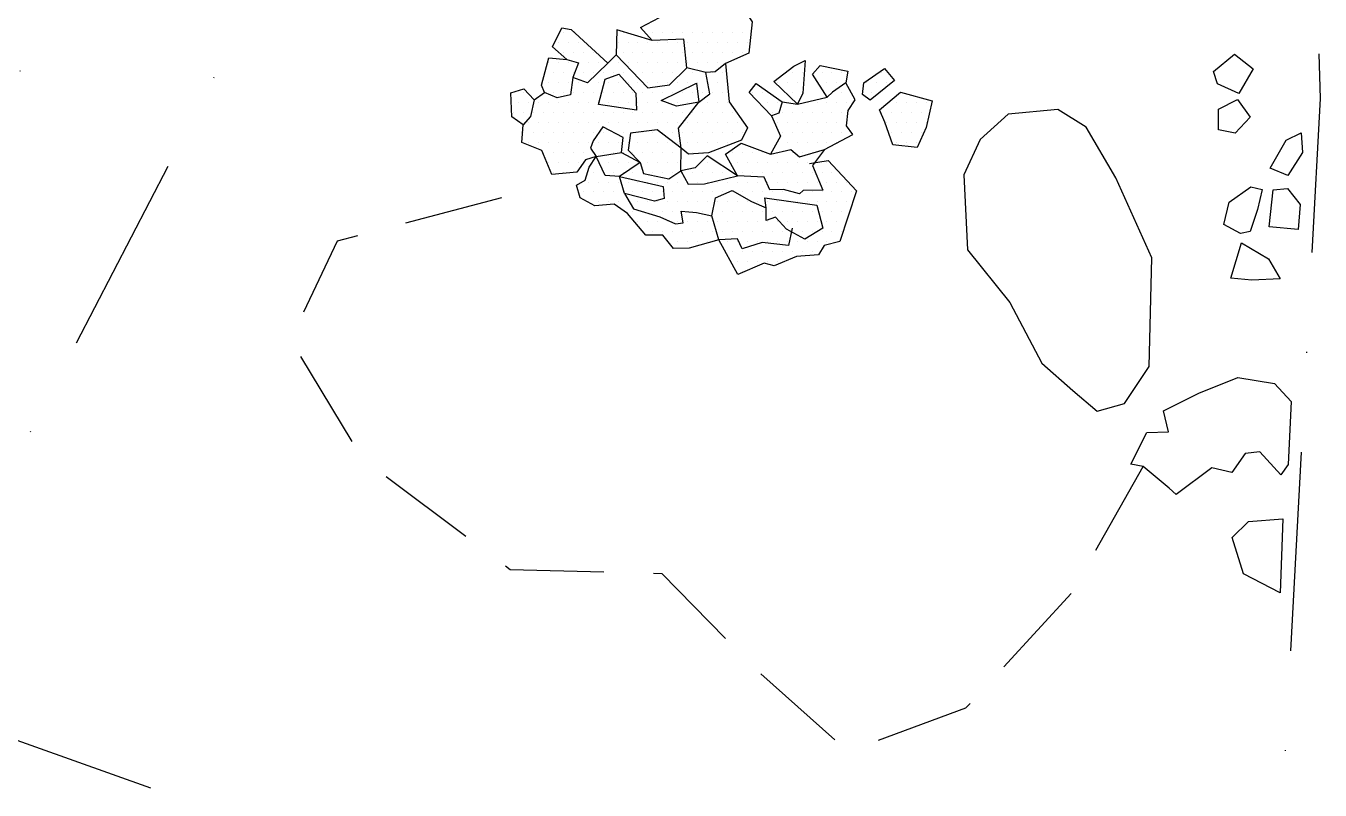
# Model space of a CAD drawing. Header units: metres. Extents: x -1260 to -954, y -1655 to -1169.
# Drawn here: x -1116.9 to -954.3, y -1483.9 to -1387.9 of the extents above; entities that cross this region are included whole.
import ezdxf

# ---------------------------------------------------------------- set-up
doc = ezdxf.new("R2010")
doc.units = ezdxf.units.M
doc.header["$LTSCALE"] = 25
doc.header["$MEASUREMENT"] = 0
doc.linetypes.add('GESTRICHELT', pattern=[0.75, 0.5, -0.25])
doc.linetypes.add('STRICHPUNKTX2', pattern=[2, 1, -0.5, 0, -0.5])
doc.layers.get('0').update_dxf_attribs({"linetype": 'CONTINUOUS'})
for name, color, linetype in [('BEFUND_UNSICHER', 1, 'GESTRICHELT'), ('GRABUNGSGRENZE', 3, 'STRICHPUNKTX2'), ('STEINE', 4, 'CONTINUOUS'), ('STEINESCHRAFF', 4, 'CONTINUOUS')]:
    doc.layers.add(name, color=color, linetype=linetype)

# ---------------------------------------------------------------- blocks, each defined once
blk = doc.blocks.new('*X16')
at = {"color": 0}
for p, q in [((-1050, -1390), (-1050, -1390)), ((-1049.375, -1388.75), (-1049.375, -1388.75)), ((-1048.75, -1390), (-1048.75, -1390)), ((-1048.125, -1388.75), (-1048.125, -1388.75)), ((-1047.5, -1390), (-1047.5, -1390)), ((-1042.5, -1390), (-1042.5, -1390)), ((-1041.875, -1388.75), (-1041.875, -1388.75)), ((-1041.25, -1390), (-1041.25, -1390)), ((-1040, -1390), (-1040, -1390)), ((-1038.75, -1390), (-1038.75, -1390)), ((-1038.125, -1388.75), (-1038.125, -1388.75)), ((-1037.5, -1390), (-1037.5, -1390)), ((-1036.875, -1388.75), (-1036.875, -1388.75)), ((-1036.25, -1390), (-1036.25, -1390)), ((-1035.625, -1388.75), (-1035.625, -1388.75)), ((-1035, -1390), (-1035, -1390)), ((-1034.375, -1388.75), (-1034.375, -1388.75)), ((-1033.75, -1390), (-1033.75, -1390)), ((-1033.125, -1388.75), (-1033.125, -1388.75)), ((-1032.5, -1390), (-1032.5, -1390)), ((-1031.875, -1388.75), (-1031.875, -1388.75)), ((-1031.25, -1390), (-1031.25, -1390)), ((-1030.625, -1388.75), (-1030.625, -1388.75)), ((-1030, -1390), (-1030, -1390)), ((-1029.375, -1388.75), (-1029.375, -1388.75)), ((-1028.75, -1390), (-1028.75, -1390)), ((-1028.125, -1388.75), (-1028.125, -1388.75)), ((-1027.5, -1390), (-1027.5, -1390)), ((-1026.875, -1388.75), (-1026.875, -1388.75)), ((-1026.25, -1390), (-1026.25, -1390)), ((-1049.375, -1391.25), (-1049.375, -1391.25)), ((-1048.125, -1391.25), (-1048.125, -1391.25)), ((-1046.875, -1391.25), (-1046.875, -1391.25)), ((-1045.625, -1391.25), (-1045.625, -1391.25)), ((-1041.875, -1391.25), (-1041.875, -1391.25)), ((-1040.625, -1391.25), (-1040.625, -1391.25)), ((-1039.375, -1391.25), (-1039.375, -1391.25)), ((-1038.125, -1391.25), (-1038.125, -1391.25)), ((-1036.875, -1391.25), (-1036.875, -1391.25)), ((-1035.625, -1391.25), (-1035.625, -1391.25)), ((-1034.375, -1391.25), (-1034.375, -1391.25)), ((-1033.125, -1391.25), (-1033.125, -1391.25)), ((-1031.875, -1391.25), (-1031.875, -1391.25)), ((-1030.625, -1391.25), (-1030.625, -1391.25)), ((-1029.375, -1391.25), (-1029.375, -1391.25)), ((-1028.125, -1391.25), (-1028.125, -1391.25)), ((-1026.875, -1391.25), (-1026.875, -1391.25)), ((-1051.25, -1392.5), (-1051.25, -1392.5)), ((-1050, -1392.5), (-1050, -1392.5)), ((-1048.75, -1392.5), (-1048.75, -1392.5)), ((-1047.5, -1392.5), (-1047.5, -1392.5)), ((-1046.25, -1392.5), (-1046.25, -1392.5)), ((-1045, -1392.5), (-1045, -1392.5)), ((-1041.25, -1392.5), (-1041.25, -1392.5)), ((-1040, -1392.5), (-1040, -1392.5)), ((-1038.75, -1392.5), (-1038.75, -1392.5)), ((-1037.5, -1392.5), (-1037.5, -1392.5)), ((-1036.25, -1392.5), (-1036.25, -1392.5)), ((-1035, -1392.5), (-1035, -1392.5)), ((-1033.75, -1392.5), (-1033.75, -1392.5)), ((-1032.5, -1392.5), (-1032.5, -1392.5)), ((-1031.25, -1392.5), (-1031.25, -1392.5)), ((-1030, -1392.5), (-1030, -1392.5)), ((-1028.75, -1392.5), (-1028.75, -1392.5)), ((-1051.25, -1395), (-1051.25, -1395)), ((-1050.625, -1393.75), (-1050.625, -1393.75)), ((-1050, -1395), (-1050, -1395)), ((-1049.375, -1393.75), (-1049.375, -1393.75)), ((-1048.75, -1395), (-1048.75, -1395)), ((-1048.125, -1393.75), (-1048.125, -1393.75)), ((-1046.875, -1393.75), (-1046.875, -1393.75)), ((-1045.625, -1393.75), (-1045.625, -1393.75)), ((-1043.75, -1395), (-1043.75, -1395)), ((-1042.5, -1395), (-1042.5, -1395)), ((-1039.375, -1393.75), (-1039.375, -1393.75)), ((-1038.75, -1395), (-1038.75, -1395)), ((-1038.125, -1393.75), (-1038.125, -1393.75)), ((-1037.5, -1395), (-1037.5, -1395)), ((-1036.875, -1393.75), (-1036.875, -1393.75)), ((-1036.25, -1395), (-1036.25, -1395)), ((-1035.625, -1393.75), (-1035.625, -1393.75)), ((-1030.625, -1393.75), (-1030.625, -1393.75)), ((-1030, -1395), (-1030, -1395)), ((-1029.375, -1393.75), (-1029.375, -1393.75)), ((-1022.5, -1395), (-1022.5, -1395)), ((-1021.25, -1395), (-1021.25, -1395)), ((-1020.625, -1393.75), (-1020.625, -1393.75)), ((-1020, -1395), (-1020, -1395)), ((-1019.375, -1393.75), (-1019.375, -1393.75)), ((-1016.875, -1393.75), (-1016.875, -1393.75)), ((-1016.25, -1395), (-1016.25, -1395)), ((-1015.625, -1393.75), (-1015.625, -1393.75)), ((-1015, -1395), (-1015, -1395)), ((-1014.375, -1393.75), (-1014.375, -1393.75)), ((-1011.25, -1395), (-1011.25, -1395)), ((-1010, -1395), (-1010, -1395)), ((-1009.375, -1393.75), (-1009.375, -1393.75)), ((-1008.75, -1395), (-1008.75, -1395)), ((-1055.625, -1396.25), (-1055.625, -1396.25)), ((-1054.375, -1396.25), (-1054.375, -1396.25)), ((-1050.625, -1396.25), (-1050.625, -1396.25)), ((-1049.375, -1396.25), (-1049.375, -1396.25)), ((-1044.375, -1396.25), (-1044.375, -1396.25)), ((-1043.125, -1396.25), (-1043.125, -1396.25)), ((-1041.875, -1396.25), (-1041.875, -1396.25)), ((-1040.625, -1396.25), (-1040.625, -1396.25)), ((-1034.375, -1396.25), (-1034.375, -1396.25)), ((-1033.125, -1396.25), (-1033.125, -1396.25)), ((-1030.625, -1396.25), (-1030.625, -1396.25)), ((-1029.375, -1396.25), (-1029.375, -1396.25)), ((-1025.625, -1396.25), (-1025.625, -1396.25)), ((-1024.375, -1396.25), (-1024.375, -1396.25)), ((-1020.625, -1396.25), (-1020.625, -1396.25)), ((-1019.375, -1396.25), (-1019.375, -1396.25)), ((-1015.625, -1396.25), (-1015.625, -1396.25)), ((-1014.375, -1396.25), (-1014.375, -1396.25)), ((-1010.625, -1396.25), (-1010.625, -1396.25)), ((-1006.875, -1396.25), (-1006.875, -1396.25)), ((-1055, -1397.5), (-1055, -1397.5)), ((-1053.75, -1397.5), (-1053.75, -1397.5)), ((-1043.75, -1397.5), (-1043.75, -1397.5)), ((-1042.5, -1397.5), (-1042.5, -1397.5)), ((-1041.25, -1397.5), (-1041.25, -1397.5)), ((-1036.25, -1397.5), (-1036.25, -1397.5)), ((-1035, -1397.5), (-1035, -1397.5)), ((-1033.75, -1397.5), (-1033.75, -1397.5)), ((-1032.5, -1397.5), (-1032.5, -1397.5)), ((-1031.25, -1397.5), (-1031.25, -1397.5)), ((-1030, -1397.5), (-1030, -1397.5)), ((-1028.75, -1397.5), (-1028.75, -1397.5)), ((-1023.75, -1397.5), (-1023.75, -1397.5)), ((-1022.5, -1397.5), (-1022.5, -1397.5)), ((-1020, -1397.5), (-1020, -1397.5)), ((-1018.75, -1397.5), (-1018.75, -1397.5)), ((-1017.5, -1397.5), (-1017.5, -1397.5)), ((-1016.25, -1397.5), (-1016.25, -1397.5)), ((-1015, -1397.5), (-1015, -1397.5)), ((-1013.75, -1397.5), (-1013.75, -1397.5)), ((-1007.5, -1397.5), (-1007.5, -1397.5)), ((-1006.25, -1397.5), (-1006.25, -1397.5)), ((-1005, -1397.5), (-1005, -1397.5)), ((-1003.75, -1397.5), (-1003.75, -1397.5)), ((-1055.625, -1398.75), (-1055.625, -1398.75)), ((-1054.375, -1398.75), (-1054.375, -1398.75)), ((-1033.75, -1400), (-1033.75, -1400)), ((-1033.125, -1398.75), (-1033.125, -1398.75)), ((-1032.5, -1400), (-1032.5, -1400)), ((-1031.875, -1398.75), (-1031.875, -1398.75)), ((-1031.25, -1400), (-1031.25, -1400)), ((-1030.625, -1398.75), (-1030.625, -1398.75)), ((-1030, -1400), (-1030, -1400)), ((-1029.375, -1398.75), (-1029.375, -1398.75)), ((-1028.75, -1400), (-1028.75, -1400)), ((-1028.125, -1398.75), (-1028.125, -1398.75)), ((-1027.5, -1400), (-1027.5, -1400)), ((-1023.125, -1398.75), (-1023.125, -1398.75)), ((-1022.5, -1400), (-1022.5, -1400)), ((-1021.875, -1398.75), (-1021.875, -1398.75)), ((-1021.25, -1400), (-1021.25, -1400)), ((-1020.625, -1398.75), (-1020.625, -1398.75)), ((-1020, -1400), (-1020, -1400)), ((-1019.375, -1398.75), (-1019.375, -1398.75)), ((-1018.75, -1400), (-1018.75, -1400)), ((-1018.125, -1398.75), (-1018.125, -1398.75)), ((-1017.5, -1400), (-1017.5, -1400)), ((-1016.875, -1398.75), (-1016.875, -1398.75)), ((-1016.25, -1400), (-1016.25, -1400)), ((-1015.625, -1398.75), (-1015.625, -1398.75)), ((-1015, -1400), (-1015, -1400)), ((-1014.375, -1398.75), (-1014.375, -1398.75)), ((-1009.375, -1398.75), (-1009.375, -1398.75)), ((-1008.75, -1400), (-1008.75, -1400)), ((-1008.125, -1398.75), (-1008.125, -1398.75)), ((-1007.5, -1400), (-1007.5, -1400)), ((-1006.875, -1398.75), (-1006.875, -1398.75)), ((-1006.25, -1400), (-1006.25, -1400)), ((-1005.625, -1398.75), (-1005.625, -1398.75)), ((-1005, -1400), (-1005, -1400)), ((-1004.375, -1398.75), (-1004.375, -1398.75)), ((-1003.75, -1400), (-1003.75, -1400)), ((-1044.375, -1401.25), (-1044.375, -1401.25)), ((-1043.125, -1401.25), (-1043.125, -1401.25)), ((-1039.375, -1401.25), (-1039.375, -1401.25)), ((-1038.125, -1401.25), (-1038.125, -1401.25)), ((-1034.375, -1401.25), (-1034.375, -1401.25)), ((-1033.125, -1401.25), (-1033.125, -1401.25)), ((-1031.875, -1401.25), (-1031.875, -1401.25)), ((-1030.625, -1401.25), (-1030.625, -1401.25)), ((-1029.375, -1401.25), (-1029.375, -1401.25)), ((-1028.125, -1401.25), (-1028.125, -1401.25)), ((-1026.875, -1401.25), (-1026.875, -1401.25)), ((-1021.875, -1401.25), (-1021.875, -1401.25)), ((-1020.625, -1401.25), (-1020.625, -1401.25)), ((-1019.375, -1401.25), (-1019.375, -1401.25)), ((-1018.125, -1401.25), (-1018.125, -1401.25)), ((-1016.875, -1401.25), (-1016.875, -1401.25)), ((-1015.625, -1401.25), (-1015.625, -1401.25)), ((-1014.375, -1401.25), (-1014.375, -1401.25)), ((-1008.125, -1401.25), (-1008.125, -1401.25)), ((-1006.875, -1401.25), (-1006.875, -1401.25)), ((-1005.625, -1401.25), (-1005.625, -1401.25)), ((-1004.375, -1401.25), (-1004.375, -1401.25)), ((-1045, -1402.5), (-1045, -1402.5)), ((-1043.75, -1402.5), (-1043.75, -1402.5)), ((-1042.5, -1402.5), (-1042.5, -1402.5)), ((-1040, -1402.5), (-1040, -1402.5)), ((-1038.75, -1402.5), (-1038.75, -1402.5)), ((-1037.5, -1402.5), (-1037.5, -1402.5)), ((-1036.25, -1402.5), (-1036.25, -1402.5)), ((-1033.75, -1402.5), (-1033.75, -1402.5)), ((-1032.5, -1402.5), (-1032.5, -1402.5)), ((-1031.25, -1402.5), (-1031.25, -1402.5)), ((-1030, -1402.5), (-1030, -1402.5)), ((-1028.75, -1402.5), (-1028.75, -1402.5)), ((-1022.5, -1402.5), (-1022.5, -1402.5)), ((-1021.25, -1402.5), (-1021.25, -1402.5)), ((-1020, -1402.5), (-1020, -1402.5)), ((-1018.75, -1402.5), (-1018.75, -1402.5)), ((-1017.5, -1402.5), (-1017.5, -1402.5)), ((-1016.25, -1402.5), (-1016.25, -1402.5)), ((-1015, -1402.5), (-1015, -1402.5)), ((-1007.5, -1402.5), (-1007.5, -1402.5)), ((-1006.25, -1402.5), (-1006.25, -1402.5)), ((-1005, -1402.5), (-1005, -1402.5)), ((-1045.625, -1403.75), (-1045.625, -1403.75)), ((-1044.375, -1403.75), (-1044.375, -1403.75)), ((-1043.125, -1403.75), (-1043.125, -1403.75)), ((-1040.625, -1403.75), (-1040.625, -1403.75)), ((-1039.375, -1403.75), (-1039.375, -1403.75)), ((-1038.125, -1403.75), (-1038.125, -1403.75)), ((-1036.875, -1403.75), (-1036.875, -1403.75)), ((-1035.625, -1403.75), (-1035.625, -1403.75)), ((-1033.125, -1403.75), (-1033.125, -1403.75)), ((-1031.875, -1403.75), (-1031.875, -1403.75)), ((-1028.125, -1403.75), (-1028.125, -1403.75)), ((-1026.875, -1403.75), (-1026.875, -1403.75)), ((-1025.625, -1403.75), (-1025.625, -1403.75)), ((-1024.375, -1403.75), (-1024.375, -1403.75)), ((-1023.125, -1403.75), (-1023.125, -1403.75)), ((-1021.875, -1403.75), (-1021.875, -1403.75)), ((-1020.625, -1403.75), (-1020.625, -1403.75)), ((-1019.375, -1403.75), (-1019.375, -1403.75)), ((-1018.125, -1403.75), (-1018.125, -1403.75)), ((-1016.875, -1403.75), (-1016.875, -1403.75)), ((-1043.75, -1405), (-1043.75, -1405)), ((-1043.125, -1406.25), (-1043.125, -1406.25)), ((-1042.5, -1405), (-1042.5, -1405)), ((-1041.875, -1406.25), (-1041.875, -1406.25)), ((-1041.25, -1405), (-1041.25, -1405)), ((-1040.625, -1406.25), (-1040.625, -1406.25)), ((-1040, -1405), (-1040, -1405)), ((-1039.375, -1406.25), (-1039.375, -1406.25)), ((-1038.75, -1405), (-1038.75, -1405)), ((-1038.125, -1406.25), (-1038.125, -1406.25)), ((-1037.5, -1405), (-1037.5, -1405)), ((-1036.875, -1406.25), (-1036.875, -1406.25)), ((-1036.25, -1405), (-1036.25, -1405)), ((-1035.625, -1406.25), (-1035.625, -1406.25)), ((-1035, -1405), (-1035, -1405)), ((-1034.375, -1406.25), (-1034.375, -1406.25)), ((-1033.125, -1406.25), (-1033.125, -1406.25)), ((-1031.875, -1406.25), (-1031.875, -1406.25)), ((-1031.25, -1405), (-1031.25, -1405)), ((-1030.625, -1406.25), (-1030.625, -1406.25)), ((-1029.375, -1406.25), (-1029.375, -1406.25)), ((-1027.5, -1405), (-1027.5, -1405)), ((-1026.875, -1406.25), (-1026.875, -1406.25)), ((-1026.25, -1405), (-1026.25, -1405)), ((-1025.625, -1406.25), (-1025.625, -1406.25)), ((-1025, -1405), (-1025, -1405)), ((-1024.375, -1406.25), (-1024.375, -1406.25)), ((-1023.75, -1405), (-1023.75, -1405)), ((-1023.125, -1406.25), (-1023.125, -1406.25)), ((-1022.5, -1405), (-1022.5, -1405)), ((-1021.875, -1406.25), (-1021.875, -1406.25)), ((-1021.25, -1405), (-1021.25, -1405)), ((-1020.625, -1406.25), (-1020.625, -1406.25)), ((-1020, -1405), (-1020, -1405)), ((-1019.375, -1406.25), (-1019.375, -1406.25)), ((-1018.75, -1405), (-1018.75, -1405)), ((-1018.125, -1406.25), (-1018.125, -1406.25)), ((-1016.875, -1406.25), (-1016.875, -1406.25)), ((-1016.25, -1405), (-1016.25, -1405)), ((-1015.625, -1406.25), (-1015.625, -1406.25)), ((-1041.25, -1407.5), (-1041.25, -1407.5)), ((-1040, -1407.5), (-1040, -1407.5)), ((-1038.75, -1407.5), (-1038.75, -1407.5)), ((-1037.5, -1407.5), (-1037.5, -1407.5)), ((-1036.25, -1407.5), (-1036.25, -1407.5)), ((-1035, -1407.5), (-1035, -1407.5)), ((-1033.75, -1407.5), (-1033.75, -1407.5)), ((-1032.5, -1407.5), (-1032.5, -1407.5)), ((-1031.25, -1407.5), (-1031.25, -1407.5)), ((-1030, -1407.5), (-1030, -1407.5)), ((-1028.75, -1407.5), (-1028.75, -1407.5)), ((-1027.5, -1407.5), (-1027.5, -1407.5)), ((-1026.25, -1407.5), (-1026.25, -1407.5)), ((-1025, -1407.5), (-1025, -1407.5)), ((-1023.75, -1407.5), (-1023.75, -1407.5)), ((-1022.5, -1407.5), (-1022.5, -1407.5)), ((-1021.25, -1407.5), (-1021.25, -1407.5)), ((-1020, -1407.5), (-1020, -1407.5)), ((-1018.75, -1407.5), (-1018.75, -1407.5)), ((-1017.5, -1407.5), (-1017.5, -1407.5)), ((-1016.25, -1407.5), (-1016.25, -1407.5)), ((-1015, -1407.5), (-1015, -1407.5)), ((-1013.75, -1407.5), (-1013.75, -1407.5)), ((-1040.625, -1408.75), (-1040.625, -1408.75)), ((-1039.375, -1408.75), (-1039.375, -1408.75)), ((-1038.125, -1408.75), (-1038.125, -1408.75)), ((-1036.875, -1408.75), (-1036.875, -1408.75)), ((-1035.625, -1408.75), (-1035.625, -1408.75)), ((-1034.375, -1408.75), (-1034.375, -1408.75)), ((-1033.125, -1408.75), (-1033.125, -1408.75)), ((-1031.875, -1408.75), (-1031.875, -1408.75)), ((-1030.625, -1408.75), (-1030.625, -1408.75)), ((-1029.375, -1408.75), (-1029.375, -1408.75)), ((-1028.125, -1408.75), (-1028.125, -1408.75)), ((-1026.875, -1408.75), (-1026.875, -1408.75)), ((-1025.625, -1408.75), (-1025.625, -1408.75)), ((-1024.375, -1408.75), (-1024.375, -1408.75)), ((-1023.125, -1408.75), (-1023.125, -1408.75)), ((-1021.875, -1408.75), (-1021.875, -1408.75)), ((-1020.625, -1408.75), (-1020.625, -1408.75)), ((-1019.375, -1408.75), (-1019.375, -1408.75)), ((-1018.125, -1408.75), (-1018.125, -1408.75)), ((-1016.875, -1408.75), (-1016.875, -1408.75)), ((-1015.625, -1408.75), (-1015.625, -1408.75)), ((-1014.375, -1408.75), (-1014.375, -1408.75)), ((-1013.125, -1408.75), (-1013.125, -1408.75)), ((-1040, -1410), (-1040, -1410)), ((-1038.75, -1410), (-1038.75, -1410)), ((-1038.125, -1411.25), (-1038.125, -1411.25)), ((-1037.5, -1410), (-1037.5, -1410)), ((-1036.875, -1411.25), (-1036.875, -1411.25)), ((-1036.25, -1410), (-1036.25, -1410)), ((-1035.625, -1411.25), (-1035.625, -1411.25)), ((-1035, -1410), (-1035, -1410)), ((-1033.75, -1410), (-1033.75, -1410)), ((-1033.125, -1411.25), (-1033.125, -1411.25)), ((-1032.5, -1410), (-1032.5, -1410)), ((-1031.875, -1411.25), (-1031.875, -1411.25)), ((-1031.25, -1410), (-1031.25, -1410)), ((-1030.625, -1411.25), (-1030.625, -1411.25)), ((-1030, -1410), (-1030, -1410)), ((-1029.375, -1411.25), (-1029.375, -1411.25)), ((-1028.75, -1410), (-1028.75, -1410)), ((-1028.125, -1411.25), (-1028.125, -1411.25)), ((-1027.5, -1410), (-1027.5, -1410)), ((-1026.875, -1411.25), (-1026.875, -1411.25)), ((-1026.25, -1410), (-1026.25, -1410)), ((-1025.625, -1411.25), (-1025.625, -1411.25)), ((-1025, -1410), (-1025, -1410)), ((-1024.375, -1411.25), (-1024.375, -1411.25)), ((-1023.75, -1410), (-1023.75, -1410)), ((-1023.125, -1411.25), (-1023.125, -1411.25)), ((-1022.5, -1410), (-1022.5, -1410)), ((-1021.875, -1411.25), (-1021.875, -1411.25)), ((-1021.25, -1410), (-1021.25, -1410)), ((-1020.625, -1411.25), (-1020.625, -1411.25)), ((-1020, -1410), (-1020, -1410)), ((-1019.375, -1411.25), (-1019.375, -1411.25)), ((-1018.75, -1410), (-1018.75, -1410)), ((-1018.125, -1411.25), (-1018.125, -1411.25)), ((-1017.5, -1410), (-1017.5, -1410)), ((-1016.875, -1411.25), (-1016.875, -1411.25)), ((-1016.25, -1410), (-1016.25, -1410)), ((-1015.625, -1411.25), (-1015.625, -1411.25)), ((-1015, -1410), (-1015, -1410)), ((-1014.375, -1411.25), (-1014.375, -1411.25)), ((-1013.75, -1410), (-1013.75, -1410)), ((-1035, -1412.5), (-1035, -1412.5)), ((-1030, -1412.5), (-1030, -1412.5)), ((-1028.75, -1412.5), (-1028.75, -1412.5)), ((-1027.5, -1412.5), (-1027.5, -1412.5)), ((-1026.25, -1412.5), (-1026.25, -1412.5)), ((-1025, -1412.5), (-1025, -1412.5)), ((-1023.75, -1412.5), (-1023.75, -1412.5)), ((-1022.5, -1412.5), (-1022.5, -1412.5)), ((-1021.25, -1412.5), (-1021.25, -1412.5)), ((-1020, -1412.5), (-1020, -1412.5)), ((-1018.75, -1412.5), (-1018.75, -1412.5)), ((-1017.5, -1412.5), (-1017.5, -1412.5)), ((-1016.25, -1412.5), (-1016.25, -1412.5)), ((-1015, -1412.5), (-1015, -1412.5)), ((-1029.375, -1413.75), (-1029.375, -1413.75)), ((-1028.125, -1413.75), (-1028.125, -1413.75)), ((-1026.875, -1413.75), (-1026.875, -1413.75)), ((-1025.625, -1413.75), (-1025.625, -1413.75)), ((-1024.375, -1413.75), (-1024.375, -1413.75)), ((-1023.125, -1413.75), (-1023.125, -1413.75)), ((-1021.875, -1413.75), (-1021.875, -1413.75)), ((-1020.625, -1413.75), (-1020.625, -1413.75)), ((-1019.375, -1413.75), (-1019.375, -1413.75)), ((-1018.125, -1413.75), (-1018.125, -1413.75)), ((-1016.875, -1413.75), (-1016.875, -1413.75)), ((-1015.625, -1413.75), (-1015.625, -1413.75)), ((-1014.375, -1413.75), (-1014.375, -1413.75)), ((-1028.75, -1415), (-1028.75, -1415)), ((-1028.125, -1416.25), (-1028.125, -1416.25)), ((-1027.5, -1415), (-1027.5, -1415)), ((-1026.875, -1416.25), (-1026.875, -1416.25)), ((-1026.25, -1415), (-1026.25, -1415)), ((-1025.625, -1416.25), (-1025.625, -1416.25)), ((-1025, -1415), (-1025, -1415)), ((-1024.375, -1416.25), (-1024.375, -1416.25)), ((-1023.75, -1415), (-1023.75, -1415)), ((-1023.125, -1416.25), (-1023.125, -1416.25)), ((-1022.5, -1415), (-1022.5, -1415)), ((-1021.875, -1416.25), (-1021.875, -1416.25)), ((-1021.25, -1415), (-1021.25, -1415)), ((-1020.625, -1416.25), (-1020.625, -1416.25)), ((-1020, -1415), (-1020, -1415)), ((-1019.375, -1416.25), (-1019.375, -1416.25)), ((-1018.75, -1415), (-1018.75, -1415)), ((-1018.125, -1416.25), (-1018.125, -1416.25)), ((-1017.5, -1415), (-1017.5, -1415)), ((-1016.25, -1415), (-1016.25, -1415)), ((-1015, -1415), (-1015, -1415)), ((-1027.5, -1417.5), (-1027.5, -1417.5)), ((-1026.25, -1417.5), (-1026.25, -1417.5)), ((-1025, -1417.5), (-1025, -1417.5)), ((-1023.75, -1417.5), (-1023.75, -1417.5)), ((-1022.5, -1417.5), (-1022.5, -1417.5)), ((-1026.875, -1418.75), (-1026.875, -1418.75))]:
    blk.add_line(p, q, dxfattribs=at)
blk = doc.blocks.new('*X17')
at = {"color": 0}
for p, q in [((-1042.5, -1392.5), (-1042.5, -1392.5)), ((-1047.5, -1395), (-1047.5, -1395)), ((-1046.25, -1395), (-1046.25, -1395)), ((-1045, -1395), (-1045, -1395)), ((-1044.375, -1393.75), (-1044.375, -1393.75)), ((-1043.75, -1395), (-1043.75, -1395)), ((-1043.125, -1393.75), (-1043.125, -1393.75)), ((-1042.5, -1395), (-1042.5, -1395)), ((-1041.875, -1393.75), (-1041.875, -1393.75)), ((-1041.25, -1395), (-1041.25, -1395)), ((-1040.625, -1393.75), (-1040.625, -1393.75)), ((-1040, -1395), (-1040, -1395)), ((-1035, -1395), (-1035, -1395)), ((-1034.375, -1393.75), (-1034.375, -1393.75)), ((-1033.75, -1395), (-1033.75, -1395)), ((-1033.125, -1393.75), (-1033.125, -1393.75)), ((-1032.5, -1395), (-1032.5, -1395)), ((-1031.875, -1393.75), (-1031.875, -1393.75)), ((-1031.25, -1395), (-1031.25, -1395)), ((-1048.125, -1396.25), (-1048.125, -1396.25)), ((-1046.875, -1396.25), (-1046.875, -1396.25)), ((-1045.625, -1396.25), (-1045.625, -1396.25)), ((-1044.375, -1396.25), (-1044.375, -1396.25)), ((-1043.125, -1396.25), (-1043.125, -1396.25)), ((-1041.875, -1396.25), (-1041.875, -1396.25)), ((-1040.625, -1396.25), (-1040.625, -1396.25)), ((-1039.375, -1396.25), (-1039.375, -1396.25)), ((-1038.125, -1396.25), (-1038.125, -1396.25)), ((-1036.875, -1396.25), (-1036.875, -1396.25)), ((-1035.625, -1396.25), (-1035.625, -1396.25)), ((-1031.875, -1396.25), (-1031.875, -1396.25)), ((-1052.5, -1397.5), (-1052.5, -1397.5)), ((-1051.25, -1397.5), (-1051.25, -1397.5)), ((-1050, -1397.5), (-1050, -1397.5)), ((-1048.75, -1397.5), (-1048.75, -1397.5)), ((-1047.5, -1397.5), (-1047.5, -1397.5)), ((-1046.25, -1397.5), (-1046.25, -1397.5)), ((-1045, -1397.5), (-1045, -1397.5)), ((-1043.75, -1397.5), (-1043.75, -1397.5)), ((-1042.5, -1397.5), (-1042.5, -1397.5)), ((-1041.25, -1397.5), (-1041.25, -1397.5)), ((-1040, -1397.5), (-1040, -1397.5)), ((-1038.75, -1397.5), (-1038.75, -1397.5)), ((-1037.5, -1397.5), (-1037.5, -1397.5)), ((-1053.75, -1400), (-1053.75, -1400)), ((-1053.125, -1398.75), (-1053.125, -1398.75)), ((-1052.5, -1400), (-1052.5, -1400)), ((-1051.875, -1398.75), (-1051.875, -1398.75)), ((-1051.25, -1400), (-1051.25, -1400)), ((-1050.625, -1398.75), (-1050.625, -1398.75)), ((-1050, -1400), (-1050, -1400)), ((-1049.375, -1398.75), (-1049.375, -1398.75)), ((-1048.75, -1400), (-1048.75, -1400)), ((-1048.125, -1398.75), (-1048.125, -1398.75)), ((-1047.5, -1400), (-1047.5, -1400)), ((-1046.875, -1398.75), (-1046.875, -1398.75)), ((-1046.25, -1400), (-1046.25, -1400)), ((-1045.625, -1398.75), (-1045.625, -1398.75)), ((-1045, -1400), (-1045, -1400)), ((-1044.375, -1398.75), (-1044.375, -1398.75)), ((-1043.75, -1400), (-1043.75, -1400)), ((-1043.125, -1398.75), (-1043.125, -1398.75)), ((-1042.5, -1400), (-1042.5, -1400)), ((-1041.875, -1398.75), (-1041.875, -1398.75)), ((-1041.25, -1400), (-1041.25, -1400)), ((-1040.625, -1398.75), (-1040.625, -1398.75)), ((-1040, -1400), (-1040, -1400)), ((-1039.375, -1398.75), (-1039.375, -1398.75)), ((-1038.75, -1400), (-1038.75, -1400)), ((-1038.125, -1398.75), (-1038.125, -1398.75)), ((-1037.5, -1400), (-1037.5, -1400)), ((-1036.875, -1398.75), (-1036.875, -1398.75)), ((-1036.25, -1400), (-1036.25, -1400)), ((-1035.625, -1398.75), (-1035.625, -1398.75)), ((-1035, -1400), (-1035, -1400)), ((-1034.375, -1398.75), (-1034.375, -1398.75)), ((-1054.375, -1401.25), (-1054.375, -1401.25)), ((-1053.125, -1401.25), (-1053.125, -1401.25)), ((-1051.875, -1401.25), (-1051.875, -1401.25)), ((-1050.625, -1401.25), (-1050.625, -1401.25)), ((-1049.375, -1401.25), (-1049.375, -1401.25)), ((-1048.125, -1401.25), (-1048.125, -1401.25)), ((-1046.875, -1401.25), (-1046.875, -1401.25)), ((-1045.625, -1401.25), (-1045.625, -1401.25)), ((-1041.875, -1401.25), (-1041.875, -1401.25)), ((-1040.625, -1401.25), (-1040.625, -1401.25)), ((-1036.875, -1401.25), (-1036.875, -1401.25)), ((-1035.625, -1401.25), (-1035.625, -1401.25)), ((-1053.75, -1402.5), (-1053.75, -1402.5)), ((-1052.5, -1402.5), (-1052.5, -1402.5)), ((-1051.25, -1402.5), (-1051.25, -1402.5)), ((-1050, -1402.5), (-1050, -1402.5)), ((-1048.75, -1402.5), (-1048.75, -1402.5)), ((-1047.5, -1402.5), (-1047.5, -1402.5)), ((-1046.25, -1402.5), (-1046.25, -1402.5)), ((-1041.25, -1402.5), (-1041.25, -1402.5)), ((-1035, -1402.5), (-1035, -1402.5)), ((-1051.875, -1403.75), (-1051.875, -1403.75)), ((-1050.625, -1403.75), (-1050.625, -1403.75)), ((-1049.375, -1403.75), (-1049.375, -1403.75)), ((-1048.125, -1403.75), (-1048.125, -1403.75)), ((-1046.875, -1403.75), (-1046.875, -1403.75)), ((-1041.875, -1403.75), (-1041.875, -1403.75)), ((-1051.25, -1405), (-1051.25, -1405)), ((-1050.625, -1406.25), (-1050.625, -1406.25)), ((-1050, -1405), (-1050, -1405)), ((-1049.375, -1406.25), (-1049.375, -1406.25)), ((-1048.75, -1405), (-1048.75, -1405)), ((-1048.125, -1406.25), (-1048.125, -1406.25)), ((-1047.5, -1405), (-1047.5, -1405)), ((-1045.625, -1406.25), (-1045.625, -1406.25)), ((-1045, -1405), (-1045, -1405)), ((-1044.375, -1406.25), (-1044.375, -1406.25)), ((-1046.25, -1407.5), (-1046.25, -1407.5)), ((-1045, -1407.5), (-1045, -1407.5)), ((-1043.75, -1407.5), (-1043.75, -1407.5)), ((-1042.5, -1407.5), (-1042.5, -1407.5)), ((-1046.875, -1408.75), (-1046.875, -1408.75)), ((-1045.625, -1408.75), (-1045.625, -1408.75)), ((-1044.375, -1408.75), (-1044.375, -1408.75)), ((-1043.125, -1408.75), (-1043.125, -1408.75)), ((-1041.875, -1408.75), (-1041.875, -1408.75)), ((-1046.25, -1410), (-1046.25, -1410)), ((-1045, -1410), (-1045, -1410)), ((-1043.75, -1410), (-1043.75, -1410)), ((-1042.5, -1410), (-1042.5, -1410)), ((-1041.25, -1410), (-1041.25, -1410)), ((-1040.625, -1411.25), (-1040.625, -1411.25)), ((-1039.375, -1411.25), (-1039.375, -1411.25)), ((-1034.375, -1411.25), (-1034.375, -1411.25)), ((-1040, -1412.5), (-1040, -1412.5)), ((-1038.75, -1412.5), (-1038.75, -1412.5)), ((-1037.5, -1412.5), (-1037.5, -1412.5)), ((-1036.25, -1412.5), (-1036.25, -1412.5)), ((-1033.75, -1412.5), (-1033.75, -1412.5)), ((-1032.5, -1412.5), (-1032.5, -1412.5)), ((-1031.25, -1412.5), (-1031.25, -1412.5)), ((-1038.125, -1413.75), (-1038.125, -1413.75)), ((-1036.875, -1413.75), (-1036.875, -1413.75)), ((-1035.625, -1413.75), (-1035.625, -1413.75)), ((-1034.375, -1413.75), (-1034.375, -1413.75)), ((-1033.125, -1413.75), (-1033.125, -1413.75)), ((-1031.875, -1413.75), (-1031.875, -1413.75)), ((-1030.625, -1413.75), (-1030.625, -1413.75)), ((-1035, -1415), (-1035, -1415)), ((-1033.75, -1415), (-1033.75, -1415)), ((-1032.5, -1415), (-1032.5, -1415)), ((-1031.25, -1415), (-1031.25, -1415))]:
    blk.add_line(p, q, dxfattribs=at)

msp = doc.modelspace()

# ---------------------------------------------------------------- linework, layer by layer
at = {"layer": 'BEFUND_UNSICHER', "flags": 128}
msp.add_lwpolyline([(-1057.13, -1409.47), (-1077.8, -1414.94), (-1083.64, -1427.36), (-1074.62, -1442.27), (-1056.06, -1456.18), (-1036.98, -1456.68), (-1025.31, -1468.61), (-1013.65, -1479.04), (-998.8, -1473.58), (-985.55, -1459.17), (-976.53, -1443.26)], dxfattribs=at)
at = {"layer": 'GRABUNGSGRENZE'}
for points in [[(-1260.46, -1426.32), (-1156.4, -1472.12), (-1052.5, -1261.67)], [(-959.51, -1533.81), (-1133.59, -1472.17), (-1029.2, -1270.75)]]:
    msp.add_lwpolyline(points, dxfattribs=at)
at = {"layer": 'GRABUNGSGRENZE', "flags": 128}
msp.add_lwpolyline([(-957.17, -1291.24), (-954.29, -1397.01), (-959.11, -1486.8), (-959.51, -1533.81), (-960.09, -1654.97)], dxfattribs=at)
at = {"layer": 'STEINE'}
for points in [[(-1038.21, -1389.72), (-1039.69, -1388.08), (-1037.29, -1386.81), (-1034.33, -1386.6), (-1030.66, -1385.74), (-1026.69, -1385.84), (-1025.67, -1387.37), (-1026.07, -1391.3), (-1028.98, -1392.62), (-1030.3, -1393.64), (-1031.48, -1393.74), (-1033.87, -1393.13)], [(-1048.92, -1392.11), (-1050.75, -1390.53), (-1049.58, -1388.14), (-1048.41, -1388.34), (-1043.77, -1392.57), (-1046.32, -1395.02), (-1048.2, -1394.36)], [(-1038.21, -1389.72), (-1042.65, -1388.39), (-1042.75, -1391.5), (-1038.77, -1395.68), (-1036.02, -1395.27), (-1033.87, -1393.13), (-1034.23, -1389.56), (-1038.21, -1389.72)], [(-967.2, -1395.15), (-967.7, -1393.63), (-965.06, -1391.45), (-962.72, -1393.28), (-964.51, -1396.38), (-967.2, -1395.15)], [(-1052.13, -1395.33), (-1051.21, -1391.91), (-1048.92, -1392.11), (-1047.49, -1392.52), (-1048.2, -1394.36), (-1048.46, -1396.55), (-1050.14, -1396.91), (-1051.72, -1396.24), (-1052.13, -1395.33)], [(-1028.98, -1392.62), (-1028.52, -1397.42)], [(-1019.95, -1397.72), (-1022.91, -1394.86), (-1020.41, -1392.93), (-1018.98, -1392.21), (-1019.29, -1396.34), (-1019.95, -1397.72)], [(-1016.23, -1396.85), (-1018.07, -1393.95), (-1017.1, -1392.87), (-1013.63, -1393.59), (-1013.88, -1395.02), (-1015.57, -1396.19), (-1016.23, -1396.85)], [(-1010.82, -1397.21), (-1011.79, -1396.49), (-1011.64, -1395.02), (-1009.04, -1393.23), (-1007.77, -1394.76), (-1010.82, -1397.21)], [(-1044.12, -1394.56), (-1042.39, -1393.95), (-1040.25, -1396.35), (-1040.2, -1398.49), (-1044.94, -1397.77), (-1044.12, -1394.56)], [(-1037.09, -1397.26), (-1032.65, -1395.07), (-1032.34, -1397.47), (-1035.15, -1397.98), (-1037.09, -1397.26)], [(-1032.34, -1397.47), (-1030.97, -1396.4), (-1031.48, -1393.74)], [(-1023.22, -1399.2), (-1026.02, -1396.24), (-1025.15, -1395.12), (-1021.89, -1397.41), (-1022.3, -1398.84), (-1023.22, -1399.2)], [(-1013.81, -1400.42), (-1013.58, -1398.53), (-1012.71, -1397.16), (-1013.88, -1395.02)], [(-1053.51, -1399.25), (-1054.44, -1400.33), (-1055.85, -1399.31), (-1055.95, -1396.3), (-1054.32, -1395.79), (-1053.05, -1397.16), (-1053.51, -1399.25)], [(-1053.05, -1397.16), (-1051.72, -1396.24)], [(-1008.97, -1399.96), (-1009.65, -1398.43), (-1007, -1396.19), (-1003.02, -1397.31), (-1003.78, -1400.63)], [(-1028.52, -1397.42), (-1026.23, -1400.68), (-1027, -1402.26), (-1031.12, -1403.84), (-1033.66, -1403.99), (-1034.58, -1403.23), (-1034.89, -1400.73), (-1032.34, -1397.47)], [(-1021.89, -1397.41), (-1019.95, -1397.72), (-1016.23, -1396.85)], [(-979.95, -1406.99), (-983.67, -1400.62), (-987.24, -1398.38), (-993.5, -1398.99), (-997.01, -1402.15), (-999.05, -1406.58), (-998.59, -1416), (-993.29, -1422.62), (-989.27, -1430.25), (-985.35, -1433.71), (-982.29, -1436.31), (-978.88, -1435.34), (-975.78, -1430.66), (-975.42, -1417.01), (-979.95, -1406.99)], [(-967.06, -1400.95), (-967.05, -1398.35), (-964.66, -1397.14), (-963.09, -1399.33), (-964.98, -1401.36), (-967.06, -1400.95)], [(-1023.22, -1399.2), (-1022.11, -1401.75), (-1023.33, -1403.99), (-1020.78, -1403.43), (-1019.72, -1404.34), (-1016.56, -1403.43), (-1013, -1401.54), (-1013.81, -1400.42)], [(-1003.78, -1400.63), (-1004.9, -1403.17), (-1007.96, -1402.81), (-1008.97, -1399.96)], [(-1045.27, -1404.3), (-1046.6, -1404.7), (-1047.66, -1406.28), (-1050.82, -1406.54), (-1052.09, -1403.53), (-1054.59, -1402.52), (-1054.44, -1400.33)], [(-1042.06, -1403.79), (-1041.86, -1401.9), (-1044.41, -1400.58), (-1045.63, -1402.31), (-1045.98, -1403.23), (-1045.27, -1404.3), (-1042.06, -1403.79)], [(-1034.58, -1403.23), (-1037.58, -1400.93), (-1040.94, -1401.34), (-1041.25, -1403.48), (-1039.72, -1405.06), (-1039.32, -1406.43), (-1036.11, -1407.09), (-1034.63, -1406.08), (-1034.58, -1403.23)], [(-958.33, -1406.66), (-960.56, -1405.74), (-958.57, -1402.23), (-956.69, -1401.32), (-956.49, -1403.81), (-958.33, -1406.66)], [(-1016.56, -1403.43), (-1018.09, -1405.41), (-1016.76, -1408.52), (-1019.26, -1408.57), (-1019.71, -1408.98), (-1021.7, -1408.42), (-1023.43, -1408.47), (-1024.14, -1406.89), (-1027.5, -1406.74), (-1028.98, -1403.99), (-1027.05, -1402.61), (-1023.33, -1403.99)], [(-1029.84, -1414.78), (-1033.56, -1415.8), (-1035.55, -1415.85), (-1036.87, -1414.17), (-1039.01, -1414.17), (-1041.3, -1411.47), (-1042.98, -1410.3), (-1045.42, -1410.51), (-1047.26, -1409.49), (-1047.72, -1407.91), (-1046.65, -1407.25), (-1046.14, -1405.62), (-1045.27, -1404.3)], [(-1042.06, -1403.79), (-1039.72, -1405.06), (-1042.32, -1406.79), (-1044.1, -1406.69), (-1045.27, -1404.3)], [(-1027.5, -1406.74), (-1031.32, -1404.19), (-1032.8, -1405.72), (-1034.63, -1406.08), (-1033.71, -1407.76), (-1031.63, -1407.71), (-1027.5, -1406.74)], [(-1018.44, -1405.16), (-1016.1, -1404.8), (-1012.54, -1408.62), (-1014.62, -1414.98), (-1016.61, -1415.49), (-1017.32, -1416.66), (-1020.07, -1416.87), (-1022.87, -1418.04), (-1024.14, -1417.68), (-1027.45, -1419.11), (-1029.84, -1414.78)], [(-1041.71, -1408.93), (-1042.32, -1406.79)], [(-1042.32, -1406.79), (-1036.82, -1408.06), (-1036.72, -1409.59), (-1037.94, -1409.9), (-1041.71, -1408.93)], [(-964.29, -1413.96), (-966.37, -1412.84), (-965.71, -1410.05), (-963.01, -1408.12), (-961.59, -1408.43), (-962.15, -1410.97), (-963.07, -1413.71), (-964.29, -1413.96)], [(-1041.71, -1408.93), (-1040.54, -1410.86), (-1037.23, -1411.88), (-1035.29, -1412.75), (-1034.33, -1412.64), (-1034.58, -1411.17), (-1032.65, -1411.32), (-1030.71, -1411.73)], [(-1020.63, -1413.3), (-1021.09, -1415.49), (-1024.4, -1415.09), (-1026.89, -1415.9), (-1027.5, -1414.63), (-1029.84, -1414.78), (-1030.71, -1411.73), (-1030.25, -1409.49), (-1028.17, -1408.57), (-1025.72, -1409.94), (-1023.89, -1410.76)], [(-1017.53, -1410.4), (-1016.76, -1413.3), (-1019.05, -1414.68), (-1021.34, -1413.41), (-1022.72, -1411.93), (-1023.89, -1412.34), (-1023.89, -1410.76), (-1024.04, -1409.49), (-1017.53, -1410.4)], [(-960.68, -1413.11), (-960.21, -1408.48), (-958.38, -1408.33), (-956.81, -1410.32), (-957.07, -1413.47), (-960.68, -1413.11)], [(-965.52, -1419.6), (-964.19, -1415.13), (-960.79, -1417.17), (-959.32, -1419.66), (-962.88, -1419.81), (-965.52, -1419.6)], [(-973.34, -1438.9), (-973.99, -1436.25), (-969.52, -1434.03), (-964.63, -1432.05), (-960.01, -1432.83), (-957.93, -1435.07), (-958.3, -1442.99), (-959.22, -1444.31), (-961.86, -1441.41), (-963.69, -1441.61), (-965.37, -1443.99), (-967.91, -1443.43)], [(-967.91, -1443.43), (-972.39, -1446.77), (-973.25, -1445.96), (-976.53, -1443.26), (-978.07, -1442.95), (-976.08, -1438.99), (-973.34, -1438.9)], [(-959.3, -1459.1), (-963.92, -1456.75), (-965.34, -1452.18), (-963.3, -1450.15), (-958.98, -1449.8), (-959.3, -1459.1)]]:
    msp.add_lwpolyline(points, dxfattribs=at)
at = {"layer": 'STEINESCHRAFF'}
msp.add_lwpolyline([(-1043.77, -1392.57), (-1042.75, -1391.5)], dxfattribs=at)

# ---------------------------------------------------------------- block references
for name in ['*X16', '*X17']:
    msp.add_blockref(name, (0, 0), dxfattribs=at)

doc.saveas('drawing.dxf')
